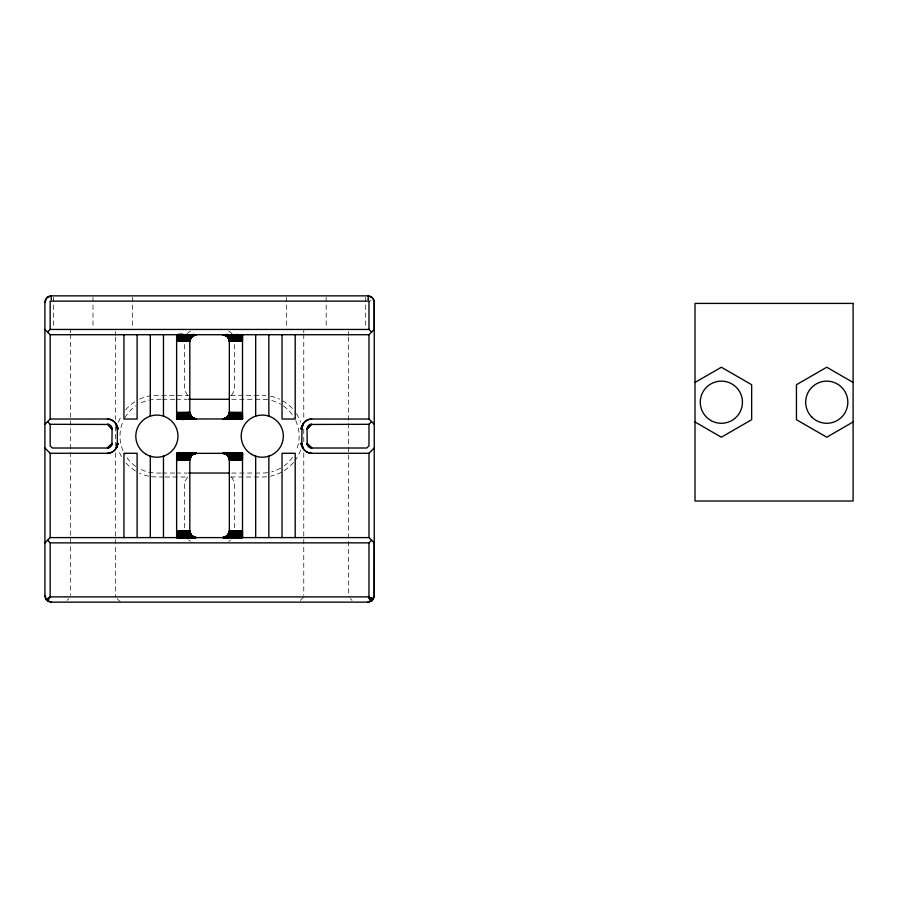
<?xml version="1.0" encoding="UTF-8"?>
<svg xmlns="http://www.w3.org/2000/svg" width="898" height="898" viewBox="0 0 898 898"><rect width="100%" height="100%" fill="white"/><g stroke="black" fill="none" stroke-linecap="round" stroke-linejoin="round"><path stroke-width="0.67" stroke-dasharray="4.49 3.37" d="M368.057 299.842L368.18 297.204M367.798 299.809L368.09 297.193M368.315 301.301L369.112 298.776M231.561 395.322L234.603 390.046L234.603 344.091M187.581 476.995L184.539 482.26L184.539 529.618M67.081 600.392L68.832 598.629M300.258 600.392L303.771 596.878M368.797 301.784L371.121 300.549M189.815 395.322L156.881 395.322A40.837 40.837 0 0 0 150.954 395.749M230.707 395.322L262.272 395.322A40.837 40.837 0 0 1 265.83 395.468M161.034 399.273L156.881 399.273A36.885 36.885 0 0 0 139.37 403.685M162.426 399.273L174.908 399.273M176.289 399.273L187.39 399.273M231.763 399.273L262.272 399.273A36.885 36.885 0 0 1 268.67 399.834M161.034 473.044L156.881 473.044A36.885 36.885 0 0 1 138.438 468.105M162.426 473.044L174.908 473.044M176.289 473.044L187.39 473.044M231.763 473.044L262.272 473.044A36.885 36.885 0 0 0 268.67 472.483M163.851 476.995L156.881 476.995A40.837 40.837 0 0 1 149.786 476.378M165.109 476.995L188.445 476.995M230.707 476.995L262.272 476.995A40.837 40.837 0 0 0 269.355 476.378M350.31 598.629L352.072 600.392M117.133 598.629L120.646 602.143M187.581 395.322L184.539 390.046L184.539 344.091M231.561 476.995L234.603 482.26L234.603 529.618M51.074 297.193L51.354 299.809M50.995 297.204L51.141 301.167M365.688 297.227L365.688 327.366M348.559 331.508L348.559 335.695M348.559 337.087L348.559 596.878M326.165 297.227L326.165 327.366M303.771 330.105L303.771 332.9M303.771 334.292L303.771 419.501M303.771 429.266L303.771 443.242M303.771 453.019L303.771 595.475M286.642 297.227L286.642 327.366M132.511 297.227L132.511 327.366M115.382 331.508L115.382 335.695M115.382 337.087L115.382 419.501M115.382 426.483L115.382 446.037M115.382 453.019L115.382 596.878M92.988 297.227L92.988 327.366M70.594 330.105L70.594 332.9M70.594 334.292L70.594 595.475M53.465 297.227L53.465 327.366M300.639 450.123A40.837 40.837 0 0 1 295.723 459.585M293.556 462.403A40.837 40.837 0 0 1 270.523 476.153M270.523 396.164A40.837 40.837 0 0 1 279.525 399.139M282.69 400.789A40.837 40.837 0 0 1 293.556 409.903M296.385 413.709A40.837 40.837 0 0 1 300.639 422.183M148.619 476.153A40.837 40.837 0 0 1 139.617 473.167M135.441 470.911A40.837 40.837 0 0 1 125.597 462.403M121.511 456.577A40.837 40.837 0 0 1 118.502 450.123M118.502 422.183A40.837 40.837 0 0 1 121.511 415.74M125.597 409.903A40.837 40.837 0 0 1 135.441 401.395M139.617 399.139A40.837 40.837 0 0 1 149.786 395.939M295.7 420.567A36.885 36.885 0 0 1 296.138 450.762M292.479 457.318A36.885 36.885 0 0 1 284.296 465.748M280.715 468.105A36.885 36.885 0 0 1 271.813 471.787M271.813 400.53A36.885 36.885 0 0 1 280.715 404.212M283.42 405.941A36.885 36.885 0 0 1 294.207 417.716M135.721 466.376A36.885 36.885 0 0 1 124.934 454.601M123.004 450.762A36.885 36.885 0 0 1 123.453 420.567M124.934 417.716A36.885 36.885 0 0 1 135.721 405.941M230.371 540.091A11.854 11.854 0 0 1 228.676 541.269M190.466 541.269A11.854 11.854 0 0 1 188.782 540.091M187.312 333.686A11.854 11.854 0 0 1 190.466 331.036M228.676 331.036A11.854 11.854 0 0 1 231.83 333.686"/><path stroke-width="1.35" d="M44.9 448.012L50.165 453.277L107.479 453.277C112.744 453.423 117.717 448.45 117.357 443.399L117.357 428.907C117.593 424.114 113.496 419.68 108.77 419.119A10.439 8.217 -32.5 0 0 107.479 418.996L50.165 419.029L44.9 424.294M107.479 453.277A9.878 9.878 0 0 0 117.357 443.399L118.154 443.399L115.808 448.686M303.333 423.62L301.582 428.907C301.504 424.193 306.252 418.805 311.673 419.029L368.977 419.029L374.241 424.294M44.9 542.863L50.165 537.599L368.977 537.599L374.241 542.863L374.185 596.418L371.895 600.605L367.944 602.143L51.197 602.143L46.831 600.212L44.911 595.845L44.9 302.446L47.022 297.597L51.22 295.857L367.664 295.857L371.705 297.238L373.456 299.303L374.241 302.166L374.241 329.443L368.977 334.718L50.165 334.718L44.9 329.443M116.74 447.058L117.503 443.399L117.458 444.252M301.649 428.907L302.401 425.259M50.165 424.294L50.165 445.835L52.353 448.012L107.479 448.012L111.924 444.6L112.082 428.907A4.613 4.613 0 0 0 108.669 424.451L50.165 424.294L47.538 421.667M117.425 445.565L117.357 443.399M196.404 334.718L193.048 335.605L190.432 338.524L176.637 338.524L186.088 335.605L196.404 334.718A6.589 6.589 0 0 0 189.815 341.307L189.815 412.44C189.658 418.872 181.34 419.018 176.637 419.029L176.637 334.718C188.21 332.653 179.926 335.504 181.149 341.307L195.82 334.741L187.042 337.076L177.782 341.307L178.365 334.718L176.637 334.819L195.259 334.819L187.907 337.076L178.927 341.307L180.071 334.718L176.637 334.943M196.404 453.277C192.015 452.165 187.087 454.972 187.435 459.866L191.005 456.094L176.637 456.094L183.596 454.164L191.779 453.277L188.21 455.207L186.728 459.866L191.353 455.634L176.637 455.634L190.612 453.277L188.243 453.501L186.616 454.826L185.111 459.866L192.161 454.826L176.637 454.826L189.343 453.277L185.807 454.478L184.191 459.866L192.621 454.478L190.69 456.577L189.759 459.866L191.689 455.207L196.404 453.277A6.589 6.589 0 0 0 189.815 459.866L189.815 531.01C190.702 537.969 181.261 537.7 176.637 537.599L176.637 453.277L187.974 453.277L176.637 454.478L192.621 454.478L195.82 453.31L187.042 455.634L177.782 459.866L178.365 453.277L176.637 453.378L242.505 453.31L242.505 537.599L234.154 537.599L242.505 537.374M181.755 453.277L180.543 455.207L180.049 459.866L195.259 453.378L176.637 453.501L179.97 453.31L178.927 459.866L187.907 455.634L195.753 453.31L186.346 455.207L176.637 459.293L189.837 459.293L189.815 459.866L176.637 459.866L187.323 455.207L196.101 453.277L186.907 454.478L176.637 458.16L190.039 458.16L190.208 457.621L176.637 457.621L184.404 454.826L193.755 453.277L184.876 454.164L176.637 456.577L190.69 456.577L188.052 459.866L189.377 455.634L192.756 453.378C188.659 452.064 185.718 456.218 185.953 459.866L191.745 455.207L176.637 455.207L184.988 453.277M189.759 531.01L190.006 533.255L191.51 535.668L196.101 537.599L192.105 536.05L189.86 532.155L176.637 532.155L178.927 531.01C175.009 540.461 192.711 539.664 189.792 531.582L176.637 531.582L177.782 531.01C174.156 541.472 189.601 538.171 189.815 531.01L176.637 531.01M242.505 341.307L229.338 341.307C229.484 334.887 237.802 334.718 242.505 334.718L242.505 419.029L232.627 419.029L242.505 418.142L226.038 418.142L222.749 419.029A6.589 6.589 0 0 0 229.338 412.44L229.338 341.307C228.227 333.394 245.322 331.239 241.36 341.307L242.505 340.735L229.304 340.735C227.733 333.001 243.919 331.856 240.215 341.307L242.505 340.162L229.237 340.162M235.747 419.029L242.505 418.412L225.533 418.412L227.789 416.672L229.113 414.146L242.505 414.146L232.234 417.839L223.422 419.029L227.845 416.672L229.338 412.44L242.505 412.44L231.83 417.099L223.052 419.029M237.398 537.599L242.505 536.398L226.521 536.398L242.505 536.05L228.53 537.599L242.505 535.242L227.789 535.242L231.718 531.01L229.787 536.05L223.389 537.565L232.099 535.242L241.36 531.01L240.787 537.599L242.505 537.498L223.894 537.498C223.119 537.992 229.417 535.668 229.113 532.716L242.505 532.716L232.234 536.398L222.749 537.599L231.83 535.668L242.505 531.01L229.338 531.01A6.589 6.589 0 0 1 222.749 537.599L227.037 536.05L229.36 531.582L229.338 459.866C229.484 453.445 237.802 453.288 242.505 453.277C237.723 453.782 231.347 454.579 229.529 459.866M229.338 459.866C228.227 451.963 245.322 449.808 241.36 459.866L242.505 459.293L229.304 459.293C227.733 451.559 243.919 450.426 240.215 459.866L242.505 458.721L229.237 458.721C227.273 451.144 242.516 451.189 239.093 459.866L242.505 458.16L229.113 458.16C226.812 450.785 241.203 451.963 238.004 459.866L242.505 457.621L228.934 457.621L226.588 454.478L222.749 453.277A6.589 6.589 0 0 1 229.338 459.866L242.505 459.866M117.874 444.465L117.818 443.399M301.212 428.907L301.526 427.212M116.908 425.63L117.818 428.907L115.808 423.62M302.413 447.058L301.335 443.399C301.818 448.113 305.511 452.637 310.382 453.198A10.406 8.194 -32.5 0 0 311.662 453.299L368.977 453.277L374.241 448.012M117.155 446.239L117.649 444.252M301.997 426.067L301.795 444.252L302.806 447.821L301.75 443.399L300.987 443.399L302.233 446.688M116.74 425.259L117.391 428.907L116.055 424.024M302.806 447.821L301.75 443.399A9.878 9.878 0 0 0 311.673 453.277M117.436 426.718L117.391 428.907M303.086 424.013L301.335 428.907L301.605 427.201M117.324 444.263L116.055 448.293M196.325 334.718L191.51 336.649L189.613 341.307L189.792 340.735L176.637 340.735L186.346 336.649L196.101 334.718C191.543 333.54 186.313 336.065 186.728 341.307L190.948 337.525L176.637 337.525L183.596 335.605L191.779 334.718L189.411 334.943L187.615 336.256L185.953 341.307L191.745 336.649L176.637 336.649L190.612 334.718L176.637 337.076L191.353 337.076L189.759 341.307L190.645 338.007L194.148 335.111L176.637 335.111L181.755 334.718M237.398 419.029L242.505 417.839L226.521 417.839L227.463 417.099L242.505 417.099L228.53 419.029L242.505 416.672L227.789 416.672L231.718 412.44L229.787 417.491L225.398 419.029L229.428 417.099L231.1 412.44L228.766 415.224L242.505 415.224L234.513 417.839L224.601 419.029L234.277 418.142L242.505 415.74L228.451 415.74L229.383 412.44M229.787 536.05L225.398 537.599L229.428 535.668L231.1 531.01L228.766 533.794L242.505 533.794L233.065 536.712L224.601 537.599L234.277 536.712L242.505 534.299L228.451 534.299L229.383 531.01M229.338 341.307A6.589 6.589 0 0 0 222.749 334.718L225.6 335.111L227.924 336.649L229.394 339.051L229.529 341.307C231.347 336.065 237.712 335.111 242.505 334.819C237.723 334.819 230.472 335.493 229.383 341.307L229.36 340.735M301.268 427.852L300.987 428.907L301.784 428.907A9.878 9.878 0 0 1 311.673 419.029M189.792 459.293L189.613 459.866L191.128 455.634L194.698 453.501M229.36 413.013L229.529 412.44L228.923 415.224L227.216 417.491L222.816 419.029L231.527 417.491L242.505 413.013L229.304 413.013M229.36 531.582L229.529 531.01L227.632 535.668L223.321 537.565M189.635 531.582C188.086 536.993 181.284 537.352 176.637 537.565C181.43 537.127 187.805 536.286 189.613 531.01L189.792 531.582M189.916 340.162L176.637 340.162L186.616 336.256L195.169 334.741L190.847 337.076L189.366 341.307L190.208 339.051L176.637 339.051L184.404 336.256L193.755 334.718L184.876 335.605L176.637 338.007L190.69 338.007L187.435 341.307L189.007 336.649L192.823 334.718L189.074 337.525L188.052 341.307L190.376 338.524L188.58 341.307C188.423 337.536 191.914 334.034 195.753 334.741L187.323 336.649L176.637 341.307L189.815 341.307M189.86 458.721L190.039 458.16L189.018 459.866L190.825 455.207L195.203 453.277L186.616 454.826L176.637 458.721L189.916 458.721L189.366 459.866C189.254 456.195 192.621 452.906 196.325 453.277M223.321 419.007L227.924 417.099L230.124 412.44C230.247 416.032 227.003 419.456 223.321 419.007L224.174 418.928M223.613 537.565L227.924 535.668L229.787 531.01L229.113 532.716L230.124 531.01L229.753 533.255L228.317 535.668L223.939 537.599L232.795 535.668L242.505 531.582L229.304 531.582M116.897 446.744L117.357 445.105L116.482 447.552M302.244 425.562L301.784 428.907L301.683 428.054M302.716 424.732L301.717 426.741M229.787 341.307L234.064 337.076L242.505 334.943L223.052 334.718L227.216 336.256L229.439 340.162M237.981 418.636L239.093 412.44L223.894 418.928L232.526 417.491L242.505 413.585L229.237 413.585M237.981 537.195L239.093 531.01L224.455 537.374L242.505 537.195L239.081 537.599M47.482 600.784L50.165 596.878L50.165 542.863L47.538 540.226M368.977 424.294L310.472 424.451L307.06 428.907L307.217 444.6L311.673 448.012L366.788 448.012L368.977 445.835L368.977 424.294L371.615 421.667M47.257 600.605L50.165 596.878L368.977 596.878L372.883 599.572M239.272 537.498L240.215 531.01L229.057 536.05M239.081 419.029L240.215 412.44L224.522 418.805M310.865 424.372L307.06 428.907L311.673 424.294M311.269 424.316L307.06 428.907A4.613 4.613 0 0 1 310.472 424.451M47.538 332.08L50.165 329.443L368.977 329.443L371.615 332.08M112.082 443.399L107.479 448.012A4.613 4.613 0 0 0 111.924 444.6M46.831 600.212L50.165 596.878L46.258 599.572M50.165 542.863L368.977 542.863L371.615 540.226M184.034 453.681L182.709 456.094L182.204 459.866L193.62 453.894L176.637 453.894L186.515 453.277M112.07 443.803L107.479 448.012L112.014 444.207M117.357 427.201L118.154 428.907L117.357 428.907A9.878 9.878 0 0 0 107.479 419.029M47.83 599.336L49.828 597.574M46.438 599.797L50.165 596.878M239.171 419.007L242.505 418.636L224.994 418.636L238.004 412.44L237.476 416.672L236.14 418.928M183.394 453.277L181.8 455.207L181.149 459.866L194.148 453.681L176.637 453.681L181.609 453.31M235.747 537.599L237.341 535.668L238.004 531.01L224.994 537.195M695.018 382.436L721.363 367.226L751.66 384.714L751.66 419.703L721.363 437.203L695.018 421.981M853.1 421.981L826.755 437.203L796.447 419.703L796.447 384.714L826.755 367.226L853.1 382.436M183.203 334.741C186.414 333.641 180.633 338.613 182.204 341.307L193.62 335.336L176.637 335.336L189.343 334.718L186.346 336.649L185.111 341.307L192.161 336.256L176.637 336.256L187.974 334.718M181.609 334.741L180.442 337.076L180.049 341.307L194.698 334.943M149.663 416.346L150.292 416.133L150.292 334.718M255.054 416.346L255.683 416.133L255.683 334.718M164.087 455.959L163.47 456.173L163.47 537.599M269.479 455.959L268.85 456.173L268.85 537.599M234.154 419.029L236.129 417.099L236.937 412.44L226.105 418.142L235.916 412.44L234.513 417.839L233.199 418.928L231.168 419.029L242.505 417.491L226.981 417.491L234.95 412.44L234.266 416.223L232.773 418.412L229.809 419.029L232.795 417.099L234.041 412.44L227.463 417.099L233.188 412.44L231.527 417.491L229.742 418.805L227.374 419.029L235.545 418.142L242.505 416.223L228.137 416.223L232.414 412.44C232.571 415.763 230.034 419.647 226.318 419.029L234.748 417.491L242.505 414.696L228.934 414.696L230.573 412.44L228.822 417.099L225.117 419.007M186.234 453.31L184.191 455.207L183.226 459.866L193.104 454.164L176.637 454.164L183.001 453.378M232.627 537.599L234.95 535.668L235.916 531.01L225.533 536.982L242.505 536.982L236.14 537.498M187.648 334.741L185.078 337.076L184.191 341.307L192.621 335.908L176.637 335.908L184.505 334.819M229.809 537.599L232.795 535.668L234.041 531.01L226.981 536.05L234.95 531.01L233.839 535.668L231.168 537.599L234.872 537.374L236.286 535.242L236.937 531.01L226.105 536.712L242.505 536.712L232.919 537.565M176.637 537.195L184 535.242L189.018 531.01L189.601 533.794L191.229 536.05L195.753 537.565L192.161 536.05L190.208 533.255L176.637 533.255L181.149 531.01C177.883 539.294 193.137 539.878 189.916 532.155M176.637 418.805L185.078 416.672L189.366 412.44C189.242 416.144 192.688 419.456 196.404 419.029A6.589 6.589 0 0 1 189.815 412.44L176.637 412.44M183.001 334.819L176.637 335.605L193.104 335.605L183.226 341.307C181.553 338.49 188.176 333.214 184.752 334.741M242.505 453.31C237.723 453.468 230.472 454.029 229.383 459.866C229.832 456.33 226.307 453.075 222.816 453.277M230.18 537.565L242.505 535.668L227.407 535.668L233.188 531.01L231.527 536.05L229.742 537.374L227.374 537.599L235.545 536.712L242.505 534.781L228.137 534.781L232.414 531.01C232.571 534.332 230.034 538.216 226.318 537.599L234.748 536.05L242.505 533.255L228.934 533.255L230.573 531.01C230.696 534.546 227.609 538.014 223.939 537.599L232.526 536.05L242.505 532.155L229.237 532.155M51.489 295.857L50.939 295.88A6.589 6.589 0 0 0 46.64 297.979L45.787 299.146A6.589 6.589 0 0 0 44.9 302.446M234.4 419.007L242.505 418.805L223.894 418.928L232.099 416.672L241.36 412.44L240.832 419.007L242.505 418.928L176.637 419.007C181.43 418.558 187.805 417.716 189.613 412.44L191.51 417.099L196.101 419.029L191.689 417.099L189.815 412.44M222.816 334.718L226.588 335.908L228.934 339.051L242.505 339.051L238.004 341.307C241.203 333.405 226.812 332.226 229.113 339.601L242.505 339.601L239.093 341.307C242.684 332.204 226.161 332.9 229.506 340.735M188.771 399.273L228.99 399.273M116.762 425.551L117.279 426.382M223.389 453.31L242.505 453.501L234.064 455.634L229.787 459.866L227.924 455.207L225.6 453.681L223.052 453.277L226.981 454.826L229.158 458.16M188.771 473.044L228.99 473.044M176.637 537.498L195.82 537.565M367.664 295.857L368.236 295.88A6.6 6.6 0 0 1 369.909 296.25L371.256 296.935A6.6 6.6 0 0 1 374.253 302.435L374.241 595.554A6.578 6.578 0 0 1 367.664 602.143M196.325 419.029L192.621 417.839L190.208 414.696L176.637 414.696L181.149 412.44C177.995 421.521 194.338 420.758 189.759 412.44C188.67 418.288 181.418 418.85 176.637 419.007L195.753 419.007L194.698 418.805M195.753 537.565L176.637 536.982L183.821 534.781L188.58 531.01L190.331 535.668L194.664 537.565L190.847 535.242L189.366 531.01L185.078 535.242L176.637 537.374L195.203 537.599L194.148 537.195M224.455 334.943L242.505 335.111L235.153 337.076L230.124 341.307L228.676 337.076L224.478 334.741L228.822 336.649L230.573 341.307L235.321 337.525L242.505 335.336L225.533 335.336C220.549 333.562 229.933 336.458 229.158 339.601M223.894 453.378L242.505 453.894L235.321 456.094L230.573 459.866L228.822 455.207L224.478 453.31L228.676 455.634L230.124 459.866L235.153 455.634L242.505 453.681L224.455 453.501M269.479 416.346L268.85 416.133L268.85 334.718M164.087 416.346L163.47 416.133L163.47 334.718M255.054 455.959L255.683 456.173L255.683 537.599M149.663 455.959L150.292 456.173L150.292 537.599M371.02 597.63L373.366 598.854M368.977 542.863L368.977 596.878L372.704 599.797M307.127 444.207L311.673 448.012L307.06 443.399M307.071 443.803L311.673 448.012A4.613 4.613 0 0 1 307.217 444.6M368.663 596.407L372.311 600.212L368.416 596.642L370.953 601.267L368.82 597.911M371.671 600.784L368.977 596.878L372.311 600.212M107.479 424.294L112.082 428.907L108.669 424.451M107.872 424.316L112.082 428.907L108.276 424.372M368.977 596.878L371.895 600.605M303.333 448.686L302.705 447.552M229.282 458.721L229.36 459.293M301.504 428.054L301.582 428.907M301.212 443.399L301.268 444.465M117.874 427.852L117.93 428.907M301.784 443.399L301.829 444.263M301.649 443.399L301.683 444.252M301.47 443.399L301.504 444.252M117.649 428.054L117.683 428.907M368.977 329.443L368.977 301.122L50.165 301.122L50.165 329.443M368.977 334.718L368.977 419.029M368.977 453.277L368.977 537.599M295.206 334.718L295.206 419.029L282.028 419.029L282.028 334.718M295.206 537.599L295.206 453.277L282.028 453.277L282.028 537.599M137.113 334.718L137.113 419.029L123.946 419.029L123.946 334.718M137.113 537.599L137.113 453.277L123.946 453.277L123.946 537.599M50.165 334.718L50.165 419.029M50.165 453.277L50.165 537.599M51.489 602.143A6.589 6.589 0 0 1 44.9 595.554M117.425 446.721A40.837 40.837 0 0 1 116.886 444.409M116.886 427.897A40.837 40.837 0 0 1 117.425 425.585M301.717 425.585A40.837 40.837 0 0 1 302.267 427.897M196.404 537.599A6.589 6.589 0 0 1 189.815 531.01M234.603 531.01A11.854 11.854 0 0 1 231.83 538.632M187.312 538.632A11.854 11.854 0 0 1 184.539 531.01M184.539 341.307A11.854 11.854 0 0 1 186.683 334.505M232.459 334.505A11.854 11.854 0 0 1 234.603 341.307M190.219 415.224C188.4 421.252 174.167 421.409 177.782 412.44L176.637 413.013L189.837 413.013L190.219 415.224M188.602 459.293L188.58 459.866L190.432 457.082L176.637 457.082L184.629 454.478L194.552 453.277L190.713 454.826L188.602 459.293M189.04 340.735L189.018 341.307L189.983 339.601L176.637 339.601L185.549 336.256L194.664 334.741L190.825 336.649L189.04 340.735M189.86 413.585C189.209 420.5 175.716 421.42 178.927 412.44L176.637 413.585L189.916 413.585M190.847 416.672C188.299 422.038 180.408 418.142 182.204 412.44L176.637 415.224L190.432 415.224L190.847 416.672M190.847 535.242C188.299 540.596 180.408 536.701 182.204 531.01L176.637 533.794L190.432 533.794L190.847 535.242M228.317 336.649L228.721 338.524L242.505 338.524L236.937 341.307C238.419 335.818 231.751 331.867 228.317 336.649M228.317 455.207L228.721 457.082L242.505 457.082L236.937 459.866C238.419 454.388 231.751 450.437 228.317 455.207M190.006 414.696C188.602 421.117 177.355 420.275 180.049 412.44L176.637 414.146L190.006 414.696M190.006 533.255C188.602 539.676 177.355 538.834 180.049 531.01L176.637 532.716L190.006 533.255M191.229 417.491C187.738 421.847 182.081 417.177 183.226 412.44L176.637 415.74L190.69 415.74C189.759 418.199 196.673 419.725 194.148 418.636L176.637 418.636L184 416.672L189.018 412.44L189.601 415.224L191.229 417.491M228.025 335.908L228.451 338.007L242.505 338.007L235.916 341.307C236.825 336.716 232.066 332.137 228.025 335.908M191.229 536.05C187.738 540.416 182.081 535.747 183.226 531.01L176.637 534.299L190.69 534.299L191.229 536.05M228.025 454.478L228.451 456.577L242.505 456.577L235.916 459.866C236.825 455.275 232.066 450.695 228.025 454.478M191.656 417.839C188.142 421.633 183.338 416.582 184.191 412.44L176.637 416.223L191.005 416.223L191.656 417.839M227.587 335.605L228.137 337.525L242.505 337.525L234.95 341.307C235.602 337.255 231.561 332.406 227.587 335.605M191.656 536.398C188.142 540.203 183.338 535.152 184.191 531.01L176.637 534.781L191.005 534.781L191.656 536.398M227.587 454.164L228.137 456.094L242.505 456.094L234.95 459.866C235.602 455.825 231.561 450.964 227.587 454.164M192.116 418.142C188.602 421.263 184.472 416.156 185.111 412.44L176.637 416.672L191.353 416.672L192.116 418.142M227.115 335.336L227.789 337.076L242.505 337.076L234.041 341.307C234.501 337.637 230.999 332.799 227.115 335.336M192.116 536.712C188.602 539.833 184.472 534.725 185.111 531.01L176.637 535.242L191.353 535.242L192.116 536.712M227.115 453.894L227.789 455.634L242.505 455.634L234.041 459.866C234.501 456.206 230.999 451.368 227.115 453.894M192.587 418.412C189.096 420.814 185.493 415.875 185.953 412.44L176.637 417.099L191.745 417.099L192.587 418.412M226.644 335.111L227.407 336.649L242.505 336.649L233.188 341.307C236.028 335.964 222.738 332.249 226.521 335.908L242.505 335.908L236.567 338.007L231.718 341.307C233.626 338.063 225.061 332.271 226.981 336.256L242.505 336.256L236.679 338.524L232.414 341.307C232.616 338.322 230.056 333.753 226.644 335.111M192.587 536.982C189.096 539.372 185.493 534.445 185.953 531.01L176.637 535.668L191.745 535.668L192.587 536.982M226.644 453.681L227.407 455.207L242.505 455.207L233.188 459.866C236.028 454.534 222.738 450.807 226.521 454.478L242.505 454.478L236.567 456.577L231.718 459.866C233.626 456.622 225.061 450.841 226.981 454.826L242.505 454.826L236.679 457.082L232.414 459.866C232.616 456.88 230.056 452.311 226.644 453.681M193.092 418.636C189.613 420.32 186.414 415.718 186.728 412.44L182.462 415.224L176.637 417.491L192.161 417.491L193.092 418.636M193.092 537.195C189.613 538.879 186.414 534.288 186.728 531.01L182.462 533.794L176.637 536.05L192.161 536.05L193.092 537.195M225.634 334.819L226.105 335.605L242.505 335.605L236.432 337.525L231.1 341.307L229.428 336.649L225.634 334.819M193.609 418.805C190.129 419.837 187.222 415.673 187.435 412.44L182.575 415.74L176.637 417.839L192.621 417.839L193.609 418.805M225.634 453.378L226.105 454.164L242.505 454.164L236.432 456.094L231.1 459.866L229.428 455.207L225.634 453.378M193.609 537.374C190.129 538.407 187.222 534.243 187.435 531.01L182.575 534.299L176.637 536.398L192.621 536.398L193.609 537.374M188.58 412.44L183.821 416.223L176.637 418.412L194.664 419.007L190.331 417.099L188.58 412.44M188.052 412.44L182.709 416.223L176.637 418.142L193.104 418.142C194.888 420.904 186.088 415.875 188.052 412.44M188.052 531.01L182.709 534.781L176.637 536.712L193.104 536.712C194.888 539.474 186.088 534.445 188.052 531.01M853.1 303.412L695.018 303.412L695.018 501.017L853.1 501.017L853.1 303.412M146.34 454.41A21.081 21.081 0 0 0 177.961 436.159A21.081 21.081 0 0 0 146.34 417.907A21.081 21.081 0 0 0 146.34 454.41M251.732 454.41A21.081 21.081 0 0 0 283.341 436.159A21.081 21.081 0 0 0 251.732 417.907A21.081 21.081 0 0 0 251.732 454.41M710.823 420.466A21.081 21.081 0 0 0 742.444 402.214A21.081 21.081 0 0 0 710.823 383.951A21.081 21.081 0 0 0 710.823 420.466M811.848 417.11A21.081 21.081 0 0 0 847.117 407.67A21.081 21.081 0 0 0 821.3 381.852A21.081 21.081 0 0 0 811.848 417.11"/></g></svg>
